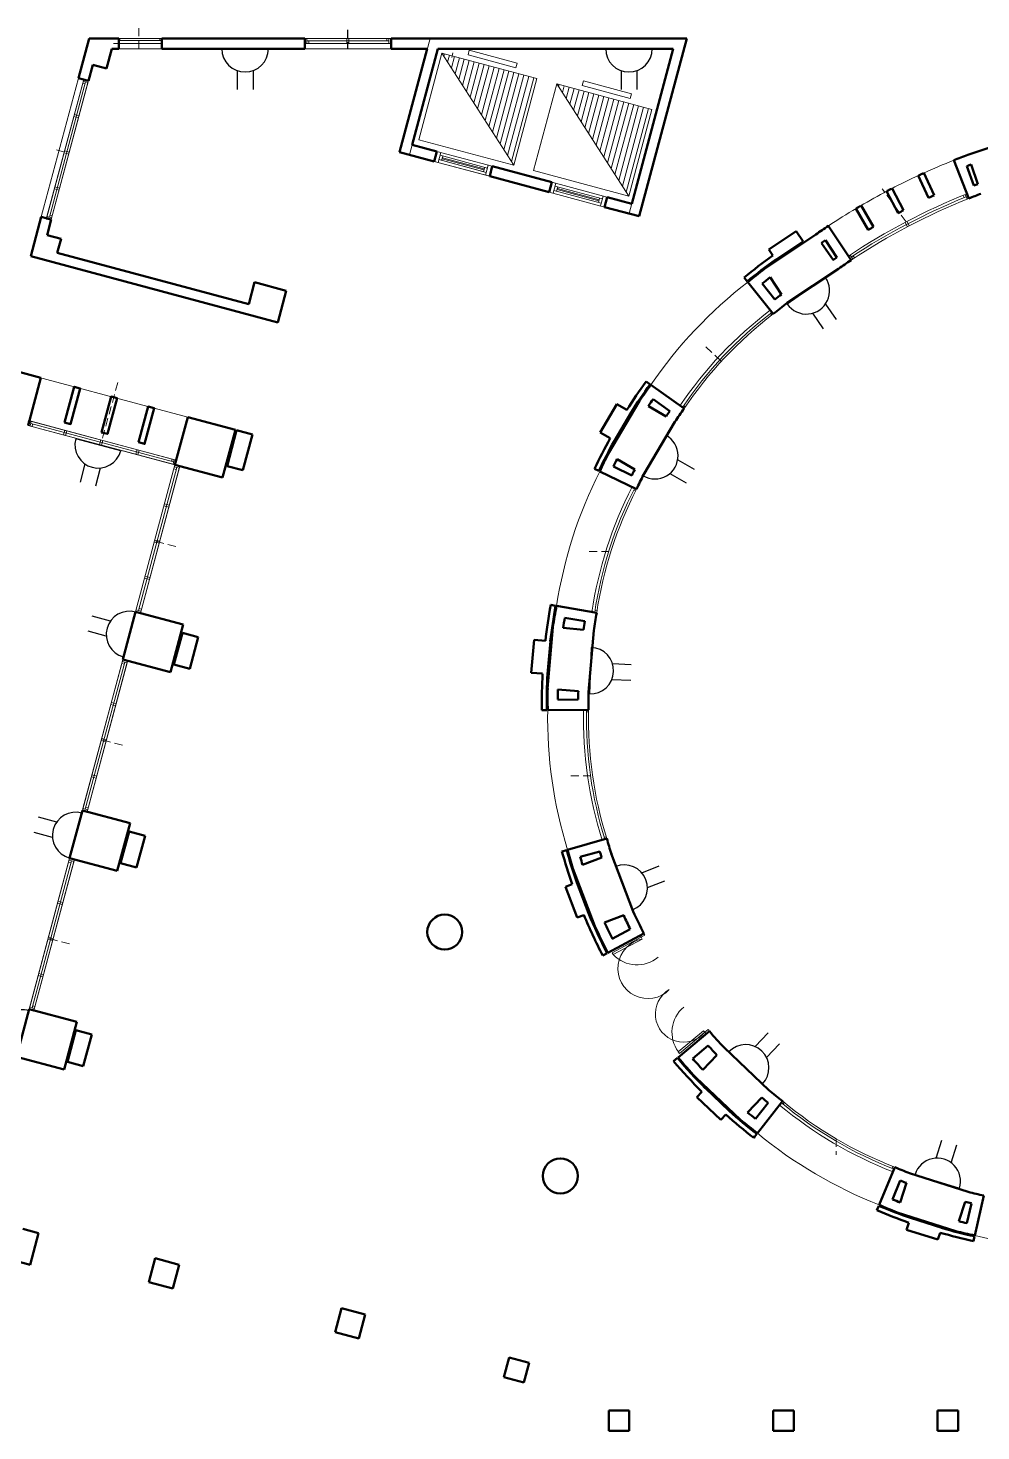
# Model space of a CAD drawing. Extents: x -1 to 151, y 0 to 83.
# Drawn here: x 33.75 to 56.93, y 46.14 to 80.25 of the extents above; entities that cross this region are included whole.
import ezdxf

# ---------------------------------------------------------------- set-up
doc = ezdxf.new("R2010")
doc.units = 0
doc.header["$LTSCALE"] = 0.8
doc.header["$MEASUREMENT"] = 0
doc.linetypes.add('HIDDEN', pattern=[0.375, 0.25, -0.125])
for name, color, linetype, lineweight in [('2-COL', 6, 'CONTINUOUS', 20), ('2-COL-45', 5, 'CONTINUOUS', 20), ('DOOR', 1, 'CONTINUOUS', 20), ('E-POWR-FTNG', 6, 'CONTINUOUS', 30), ('Elev', 31, 'CONTINUOUS', 20), ('HACTH', 2, 'CONTINUOUS', 20), ('textwin', 1, 'CONTINUOUS', 20), ('Walls', 1, 'CONTINUOUS', 50), ('WIN', 1, 'CONTINUOUS', 15)]:
    doc.layers.add(name, color=color, linetype=linetype, lineweight=lineweight)
doc.layers.add('E-POWR-WALL', color=232, linetype='CONTINUOUS')

# ---------------------------------------------------------------- blocks, each defined once
blk = doc.blocks.new('A$C465000F1')
at = {"layer": 'Elev'}
for p, q in [((-1.352, 0.362), (0, 0)), ((-1.417, 0.121), (-0.065, -0.241)), ((-1.253, 0.336), (-1.318, 0.094)), ((-1.3, 0.162), (-0.146, -0.147)), ((-1.271, 0.268), (-0.117, -0.041)), ((-1.203, 0.25), (-1.232, 0.144)), ((-1.221, 0.184), (-0.203, -0.089)), ((-1.214, 0.21), (-0.196, -0.063)), ((-0.099, 0.027), (-0.164, -0.215)), ((-0.185, -0.023), (-0.214, -0.129))]:
    blk.add_line(p, q, dxfattribs=at)
blk = doc.blocks.new('DPD')
at = {"layer": 'E-POWR-FTNG', "ltscale": 850}
for p, q in [((-3.06, 8.46), (-3.06, 15.75)), ((3.06, 8.46), (3.06, 15.75)), ((-9, 0), (9, 0))]:
    blk.add_line(p, q, dxfattribs=at)
blk.add_arc((0, 0), 9, 0, 180, dxfattribs=at)

msp = doc.modelspace()

# ---------------------------------------------------------------- hatches: boundary and pattern name
at = {"layer": 'HACTH'}
h = msp.add_hatch(dxfattribs=at)
h.set_pattern_fill('ANSI31', color=256, angle=45, style=0)
h.set_pattern_definition([(255, (41.14648, 78.10212), (-0.1207407, 0.0323524), [])])
h.paths.add_polyline_path([(43.821, 79.643), (45.256, 79.258), (44.906, 77.952)])
h.paths.add_polyline_path([(45.256, 79.258), (46.135, 79.023), (45.57, 76.917), (44.906, 77.952)])
h = msp.add_hatch(dxfattribs=at)
h.set_pattern_fill('ANSI31', color=256, angle=45, style=0)
h.set_pattern_definition([(255, (47.68097, 76.35121), (0.120741, -0.0323524), [])])
h.paths.add_polyline_path([(46.618, 78.893), (48.367, 76.167), (48.931, 78.273)])

# ---------------------------------------------------------------- linework, layer by layer
at = {"layer": '2-COL'}
for p, q in [((42.793, 77.235), (43.534, 80)), ((43.534, 80), (49.777, 80)), ((43.035, 77.171), (43.726, 79.75)), ((43.726, 79.75), (49.451, 79.75)), ((49.451, 79.75), (48.376, 75.739)), ((43.035, 77.171), (42.793, 77.235)), ((48.618, 75.675), (48.376, 75.739))]:
    msp.add_line(p, q, dxfattribs=at)
at = {"layer": '2-COL-45'}
for points in [[(34.645, 70.661), (34.789, 70.622), (35.022, 71.491), (34.878, 71.53)], [(35.542, 70.42), (35.687, 70.382), (35.92, 71.251), (35.775, 71.29)], [(36.443, 70.179), (36.588, 70.14), (36.821, 71.01), (36.676, 71.048)]]:
    msp.add_lwpolyline(points, close=True, dxfattribs=at)
at = {"layer": 'DOOR'}
for p, q in [((43.696, 77.252), (45.048, 76.89)), ((43.795, 77.226), (43.73, 76.984)), ((43.777, 77.158), (44.931, 76.849)), ((43.845, 77.14), (43.816, 77.034)), ((43.834, 77.1), (44.852, 76.827)), ((43.631, 77.011), (44.984, 76.649)), ((43.748, 77.052), (44.903, 76.743)), ((43.827, 77.074), (44.845, 76.801)), ((44.863, 76.867), (44.835, 76.761)), ((44.949, 76.917), (44.884, 76.675)), ((46.492, 76.503), (47.845, 76.141)), ((46.591, 76.477), (46.527, 76.235)), ((46.428, 76.262), (47.78, 75.899)), ((46.545, 76.303), (47.699, 75.994)), ((46.573, 76.409), (47.727, 76.099)), ((46.641, 76.39), (46.613, 76.285)), ((46.623, 76.325), (47.642, 76.052)), ((46.63, 76.351), (47.649, 76.078)), ((47.659, 76.118), (47.631, 76.012)), ((47.746, 76.167), (47.681, 75.926)), ((48.646, 58.189), (48.67, 58.145)), ((48.67, 58.145), (48.758, 58.192)), ((48.758, 58.192), (48.735, 58.236)), ((50.219, 55.834), (50.296, 55.898)), ((50.251, 55.796), (50.219, 55.834)), ((50.296, 55.898), (50.328, 55.86))]:
    msp.add_line(p, q, dxfattribs=at)
for points in [[(47.965, 57.766), (47.989, 57.722), (48.694, 58.101), (48.67, 58.145)], [(49.605, 55.321), (49.573, 55.359), (50.187, 55.872), (50.219, 55.834)]]:
    msp.add_lwpolyline(points, close=True, dxfattribs=at)
for centre, radius, start, end in [((48.834, 57.384), 0.731, 101.0702, 315.3429), ((48.57, 58.273), 0.8, 223.4603, 309.9891), ((49.699, 56.279), 0.685, 120.2986, 319.4556), ((50.218, 55.833), 0.8, 129.7651, 216.2939)]:
    msp.add_arc(centre, radius, start, end, dxfattribs=at)
at = {"layer": 'Elev'}
for p, q in [((43.257, 77.537), (43.821, 79.643)), ((43.821, 79.643), (46.135, 79.023)), ((43.821, 79.643), (45.57, 76.917)), ((44.091, 79.652), (44.06, 79.536)), ((44.488, 79.712), (44.457, 79.597)), ((44.457, 79.597), (45.623, 79.284)), ((44.488, 79.712), (45.654, 79.4)), ((45.654, 79.4), (45.623, 79.284)), ((46.135, 79.023), (45.57, 76.917)), ((46.618, 78.893), (46.053, 76.787)), ((46.618, 78.893), (48.367, 76.167)), ((46.618, 78.893), (48.931, 78.273)), ((47.266, 78.968), (47.235, 78.852)), ((47.235, 78.852), (48.401, 78.54)), ((47.266, 78.968), (48.432, 78.656)), ((48.432, 78.656), (48.401, 78.54)), ((48.931, 78.273), (48.367, 76.167)), ((45.57, 76.917), (43.257, 77.537)), ((48.367, 76.167), (46.053, 76.787))]:
    msp.add_line(p, q, dxfattribs=at)
at = {"layer": 'textwin'}
for p, q in [((56.504, 76.184), (56.526, 76.128)), ((56.55, 76.202), (56.595, 76.091)), ((55.091, 75.527), (55.147, 75.421)), ((55.136, 75.551), (55.191, 75.444)), ((53.75, 74.735), (53.817, 74.635)), ((53.825, 74.713), (53.858, 74.663))]:
    msp.add_line(p, q, dxfattribs=at)
for centre, radius, start, end in [((62.427, 61.576), 16.642, 111.7088, 114.4699), ((62.427, 61.576), 16.642, 114.8831, 117.4376), ((62.452, 61.532), 15.813, 111.7323, 123.5671), ((62.452, 61.532), 15.693, 111.7323, 123.5671), ((62.452, 61.532), 15.753, 111.9142, 123.3853), ((62.427, 61.576), 16.642, 117.8507, 120.4053), ((62.427, 61.576), 16.642, 120.8184, 123.5796)]:
    msp.add_arc(centre, radius, start, end, dxfattribs=at)
at = {"layer": 'Walls'}
for p, q in [((34.983, 79.034), (35.241, 80)), ((35.963, 80), (35.241, 80)), ((35.963, 80), (35.963, 79.75)), ((37.013, 80), (40.484, 80)), ((37.013, 79.75), (37.013, 80)), ((40.484, 80), (38.865, 80)), ((40.484, 80), (40.484, 79.75)), ((40.484, 79.88), (40.484, 80)), ((40.484, 79.88), (40.484, 80)), ((42.584, 80), (42.584, 79.75)), ((42.584, 79.88), (42.584, 80)), ((42.584, 79.88), (42.584, 80)), ((49.777, 80), (42.584, 80)), ((48.618, 75.675), (49.777, 80)), ((35.666, 79.265), (35.796, 79.75)), ((35.963, 79.75), (35.796, 79.75)), ((37.013, 79.75), (40.484, 79.75)), ((40.484, 79.75), (38.798, 79.75)), ((43.467, 79.75), (42.584, 79.75)), ((43.467, 79.75), (42.793, 77.235)), ((43.099, 77.412), (43.726, 79.75)), ((43.726, 79.75), (49.451, 79.75)), ((49.451, 79.75), (48.441, 75.981)), ((35.224, 78.969), (35.328, 79.356)), ((35.328, 79.356), (35.666, 79.265)), ((35.224, 78.969), (34.983, 79.034)), ((58.039, 77.647), (56.617, 77.171)), ((42.793, 77.235), (43.631, 77.011)), ((43.099, 77.412), (43.696, 77.252)), ((43.696, 77.252), (43.631, 77.011)), ((45.048, 76.89), (44.984, 76.649)), ((45.048, 76.89), (46.492, 76.503)), ((56.271, 77.038), (56.641, 76.109)), ((56.593, 76.896), (56.758, 76.424)), ((56.696, 76.935), (56.855, 76.46)), ((44.984, 76.649), (46.428, 76.262)), ((44.984, 76.649), (46.428, 76.262)), ((44.984, 76.649), (46.428, 76.262)), ((46.012, 76.632), (46.492, 76.503)), ((46.492, 76.503), (46.428, 76.262)), ((55.411, 76.667), (55.661, 76.122)), ((55.547, 76.73), (55.798, 76.185)), ((47.845, 76.141), (47.78, 75.899)), ((47.845, 76.141), (48.441, 75.981)), ((54.639, 76.284), (54.917, 75.752)), ((54.772, 76.353), (55.05, 75.822)), ((47.78, 75.899), (48.618, 75.675)), ((53.888, 75.861), (54.194, 75.343)), ((54.017, 75.937), (54.323, 75.42)), ((33.822, 74.702), (34.078, 75.658)), ((34.319, 75.593), (34.078, 75.658)), ((34.319, 75.593), (34.204, 75.624)), ((34.319, 75.593), (34.204, 75.624)), ((34.219, 75.216), (34.319, 75.593)), ((53.224, 75.438), (53.775, 74.608)), ((34.219, 75.216), (34.557, 75.126)), ((34.557, 75.126), (34.466, 74.788)), ((51.668, 74.4), (52.916, 75.233)), ((52.442, 75.313), (51.776, 74.869)), ((51.943, 74.62), (52.608, 75.064)), ((52.608, 75.064), (52.442, 75.313)), ((53.431, 74.677), (53.154, 75.093)), ((39.122, 73.54), (34.466, 74.788)), ((51.776, 74.869), (51.875, 74.721)), ((53.055, 75.025), (53.341, 74.615)), ((39.83, 73.092), (33.822, 74.702)), ((53.471, 74.401), (52.223, 73.569)), ((39.122, 73.54), (39.264, 74.071)), ((39.264, 74.071), (40.037, 73.864)), ((51.172, 74.185), (51.203, 74.146)), ((51.247, 74.091), (51.172, 74.185)), ((51.261, 74.074), (51.883, 73.3)), ((51.612, 74.037), (51.921, 73.651)), ((51.808, 74.192), (52.084, 73.777)), ((40.037, 73.864), (39.83, 73.092)), ((32.906, 72.058), (34.066, 71.748)), ((34.066, 71.748), (33.755, 70.589)), ((48.788, 71.656), (48.885, 71.587)), ((48.903, 71.574), (49.712, 70.999)), ((48.081, 71.107), (47.674, 70.418)), ((48.629, 71.19), (47.866, 69.898)), ((48.321, 70.965), (48.081, 71.107)), ((49.274, 70.808), (48.845, 71.062)), ((48.96, 71.227), (49.364, 70.939)), ((33.755, 70.589), (33.786, 70.705)), ((33.755, 70.589), (33.786, 70.705)), ((37.329, 69.631), (37.639, 70.79)), ((37.639, 70.79), (38.799, 70.48)), ((48.018, 70.215), (48.425, 70.904)), ((48.727, 69.39), (49.49, 70.681)), ((38.799, 70.48), (38.488, 69.32)), ((38.595, 69.602), (38.828, 70.472)), ((38.828, 70.472), (39.214, 70.368)), ((39.214, 70.368), (38.981, 69.499)), ((47.674, 70.418), (47.914, 70.277)), ((37.329, 69.631), (37.36, 69.747)), ((37.329, 69.631), (37.36, 69.747)), ((37.445, 69.6), (37.329, 69.631)), ((37.445, 69.6), (37.329, 69.631)), ((38.488, 69.32), (37.329, 69.631)), ((38.981, 69.499), (38.595, 69.602)), ((47.993, 69.59), (48.44, 69.375)), ((48.082, 69.771), (48.512, 69.517)), ((47.534, 69.534), (47.642, 69.482)), ((47.662, 69.473), (48.556, 69.042)), ((46.47, 66.226), (46.52, 66.217)), ((46.588, 66.205), (46.47, 66.226)), ((46.61, 66.201), (47.588, 66.03)), ((36.371, 66.057), (36.061, 64.898)), ((36.371, 66.057), (36.487, 66.026)), ((36.487, 66.026), (36.371, 66.057)), ((36.487, 66.026), (36.371, 66.057)), ((37.53, 65.747), (36.371, 66.057)), ((46.812, 65.912), (47.299, 65.827)), ((37.22, 64.587), (37.53, 65.747)), ((37.301, 64.773), (37.508, 65.546)), ((37.508, 65.546), (37.894, 65.442)), ((46.394, 64.192), (46.521, 65.687)), ((47.268, 65.623), (46.771, 65.666)), ((47.517, 65.602), (47.39, 64.107)), ((37.894, 65.442), (37.687, 64.669)), ((46.063, 65.374), (45.995, 64.577)), ((46.34, 65.351), (46.063, 65.374)), ((46.392, 64.544), (46.461, 65.341)), ((36.177, 64.867), (36.061, 64.898)), ((36.177, 64.867), (36.061, 64.898)), ((36.061, 64.898), (37.22, 64.587)), ((37.687, 64.669), (37.301, 64.773)), ((45.995, 64.577), (46.272, 64.554)), ((47.141, 64.129), (46.644, 64.171)), ((46.643, 63.921), (47.137, 63.923)), ((46.253, 63.67), (46.303, 63.67)), ((46.373, 63.67), (46.253, 63.67)), ((46.395, 63.67), (47.387, 63.674)), ((35.077, 61.227), (34.767, 60.068)), ((35.077, 61.227), (35.193, 61.196)), ((35.193, 61.196), (35.077, 61.227)), ((35.193, 61.196), (35.077, 61.227)), ((36.236, 60.917), (35.077, 61.227)), ((35.926, 59.758), (36.236, 60.917)), ((36.214, 60.716), (36.006, 59.943)), ((36.6, 60.612), (36.214, 60.716)), ((36.393, 59.84), (36.6, 60.612)), ((46.879, 60.268), (47.834, 60.542)), ((34.883, 60.037), (34.767, 60.068)), ((34.883, 60.037), (34.767, 60.068)), ((34.767, 60.068), (35.926, 59.758)), ((46.743, 60.229), (46.859, 60.262)), ((47.187, 60.096), (47.663, 60.233)), ((47.71, 60.081), (47.243, 59.903)), ((48.478, 58.768), (47.94, 60.182)), ((36.006, 59.943), (36.393, 59.84)), ((47.009, 59.814), (47.543, 58.412)), ((46.992, 59.433), (46.825, 59.37)), ((46.825, 59.37), (47.11, 58.622)), ((47.388, 58.731), (47.104, 59.476)), ((47.11, 58.622), (47.277, 58.685)), ((47.777, 58.502), (48.244, 58.679)), ((47.967, 58.108), (48.402, 58.341)), ((47.861, 57.767), (48.735, 58.236)), ((47.84, 57.756), (47.735, 57.699)), ((33.783, 56.398), (33.473, 55.239)), ((33.783, 56.398), (33.899, 56.367)), ((33.899, 56.367), (33.783, 56.398)), ((33.899, 56.367), (33.783, 56.398)), ((34.942, 56.087), (33.783, 56.398)), ((34.632, 54.928), (34.942, 56.087)), ((34.712, 55.114), (34.919, 55.886)), ((34.919, 55.886), (35.306, 55.783)), ((35.306, 55.783), (35.099, 55.01)), ((49.567, 55.224), (50.328, 55.86)), ((49.922, 55.194), (50.301, 55.511)), ((50.512, 55.279), (50.169, 54.917)), ((51.774, 54.43), (50.685, 55.461)), ((33.473, 55.239), (34.632, 54.928)), ((35.099, 55.01), (34.712, 55.114)), ((49.549, 55.209), (49.457, 55.132)), ((49.997, 54.735), (51.087, 53.704)), ((50.147, 54.384), (50.025, 54.255)), ((50.025, 54.255), (50.605, 53.705)), ((50.81, 53.921), (50.23, 54.471)), ((51.602, 54.248), (51.259, 53.886)), ((51.454, 53.729), (51.761, 54.117)), ((51.495, 53.379), (52.111, 54.157)), ((50.605, 53.705), (50.728, 53.834)), ((51.482, 53.362), (51.407, 53.268)), ((51.407, 53.267), (51.438, 53.307)), ((54.457, 51.637), (54.838, 52.553)), ((54.783, 51.769), (54.973, 52.227)), ((55.197, 52.408), (56.626, 51.951)), ((55.121, 52.169), (54.969, 51.694)), ((56.782, 50.894), (57.003, 51.862)), ((54.403, 51.506), (54.449, 51.617)), ((56.55, 51.713), (56.398, 51.237)), ((56.594, 51.191), (56.704, 51.674)), ((56.322, 50.999), (54.893, 51.455)), ((55.18, 51.204), (55.126, 51.034)), ((55.979, 51.075), (55.217, 51.32)), ((33.625, 51.057), (34.012, 50.953)), ((34.012, 50.953), (33.805, 50.18)), ((55.126, 51.034), (55.888, 50.791)), ((55.888, 50.791), (55.942, 50.961)), ((56.751, 50.756), (56.777, 50.873)), ((33.805, 50.18), (33.418, 50.284)), ((36.849, 50.338), (36.694, 49.758)), ((37.429, 50.183), (36.849, 50.338)), ((37.273, 49.603), (37.429, 50.183)), ((36.694, 49.758), (37.273, 49.603)), ((41.379, 49.124), (41.224, 48.544)), ((41.959, 48.969), (41.379, 49.124)), ((41.804, 48.389), (41.959, 48.969)), ((41.224, 48.544), (41.804, 48.389)), ((45.459, 47.927), (45.329, 47.444)), ((45.942, 47.798), (45.459, 47.927)), ((45.812, 47.315), (45.942, 47.798)), ((45.329, 47.444), (45.812, 47.315)), ((47.88, 46.64), (48.38, 46.64)), ((47.88, 46.14), (47.88, 46.64)), ((48.38, 46.64), (48.38, 46.14)), ((51.88, 46.64), (52.38, 46.64)), ((51.88, 46.14), (51.88, 46.64)), ((52.38, 46.64), (52.38, 46.14)), ((55.88, 46.64), (56.38, 46.64)), ((55.88, 46.14), (55.88, 46.64)), ((56.38, 46.64), (56.38, 46.14)), ((48.38, 46.14), (47.88, 46.14)), ((52.38, 46.14), (51.88, 46.14)), ((56.38, 46.14), (55.88, 46.14))]:
    msp.add_line(p, q, dxfattribs=at)
for points in [[(34.645, 70.661), (34.789, 70.622), (35.022, 71.491), (34.878, 71.53)], [(35.542, 70.42), (35.687, 70.382), (35.92, 71.251), (35.775, 71.29)], [(36.443, 70.179), (36.588, 70.14), (36.821, 71.01), (36.676, 71.048)]]:
    msp.add_lwpolyline(points, close=True, dxfattribs=at)
for centre in [(43.892, 58.27), (46.703, 52.341)]:
    msp.add_circle(centre, 0.425, dxfattribs=at)
for centre, radius, start, end in [((62.427, 61.576), 16.642, 110.4337, 111.7088), ((62.427, 61.576), 16.642, 110.4337, 111.7088), ((62.452, 61.532), 16.443, 110.4905, 110.8726), ((62.427, 61.576), 16.642, 114.4699, 114.8831), ((64.302, 56.294), 21.497, 110.2701, 110.5459), ((62.427, 61.576), 16.642, 117.4376, 117.8507), ((62.389, 61.668), 15.943, 114.4215, 114.9606), ((62.452, 61.532), 15.693, 110.5847, 111.7323), ((62.427, 61.576), 16.642, 120.4053, 120.8184), ((62.389, 61.668), 15.943, 117.408, 117.9471), ((62.427, 61.576), 16.642, 123.5796, 124.8535), ((62.427, 61.576), 16.642, 123.5796, 124.8535), ((62.389, 61.668), 15.943, 120.3928, 120.9335), ((62.452, 61.532), 16.443, 124.4361, 124.8543), ((59.63, 63.82), 13.378, 125.4292, 129.2178), ((59.63, 63.82), 13.258, 125.443, 129.2217), ((60.389, 63.101), 14.273, 127.6618, 129.7576), ((62.452, 61.532), 15.943, 124.4587, 124.89), ((62.452, 61.532), 15.693, 123.5671, 124.9088), ((60.389, 63.101), 14.023, 127.7323, 128.7534), ((59.63, 63.82), 12.493, 127.1557, 128.0996), ((59.63, 63.82), 12.243, 127.2261, 129.2555), ((59.63, 63.82), 13.378, 144.1445, 147.7168), ((59.63, 63.82), 13.258, 144.1407, 147.7013), ((60.389, 63.101), 14.273, 143.5852, 145.4805), ((60.389, 63.101), 14.023, 144.5891, 145.41), ((59.63, 63.82), 12.243, 144.1027, 145.9162), ((59.63, 63.82), 12.493, 145.2587, 145.9865), ((59.63, 63.82), 13.378, 151.1397, 154.712), ((59.63, 63.82), 13.258, 151.1552, 154.7159), ((60.626, 63.502), 14.273, 153.3761, 155.2714), ((60.626, 63.502), 14.023, 153.4466, 154.2675), ((59.63, 63.82), 12.493, 152.87, 153.5979), ((59.63, 63.82), 12.243, 152.9404, 154.7539), ((59.63, 63.82), 13.378, 169.6388, 173.4274), ((59.63, 63.82), 13.258, 169.6349, 173.4136), ((60.626, 63.502), 14.273, 169.099, 171.1948), ((60.626, 63.502), 14.023, 170.1032, 171.1243), ((59.63, 63.82), 12.243, 169.6011, 171.6305), ((59.63, 63.82), 12.493, 170.757, 171.7008), ((59.63, 63.82), 13.378, 176.8578, 180.6464), ((59.63, 63.82), 13.258, 176.8715, 180.6502), ((60.666, 63.966), 14.273, 179.0904, 181.1862), ((60.666, 63.966), 14.023, 179.1609, 180.182), ((59.63, 63.82), 12.493, 178.5843, 179.5282), ((59.63, 63.82), 12.243, 178.6547, 180.6841), ((59.63, 63.82), 12.243, 195.5313, 197.3447), ((59.63, 63.82), 13.378, 195.5731, 199.1454), ((59.63, 63.82), 13.258, 195.5692, 199.1299), ((60.666, 63.966), 14.273, 195.0138, 196.909), ((60.666, 63.966), 14.023, 196.0177, 196.8385), ((59.63, 63.82), 12.493, 196.6873, 197.4151), ((59.63, 63.82), 13.378, 202.5683, 207.2262), ((59.63, 63.82), 13.258, 202.5683, 207.2171), ((59.63, 63.82), 12.493, 204.2986, 206.0102), ((59.63, 63.82), 12.243, 204.369, 207.1353), ((60.5, 64.4), 14.273, 204.8047, 207.6922), ((60.5, 64.4), 14.023, 204.8752, 206.661), ((59.63, 63.82), 12.243, 220.5565, 223.059), ((59.63, 63.82), 12.493, 221.6898, 223.1294), ((59.63, 63.82), 13.378, 220.4971, 224.856), ((59.63, 63.82), 13.258, 220.5027, 224.8422), ((60.5, 64.4), 14.273, 220.0092, 222.6233), ((60.5, 64.4), 14.023, 221.0331, 222.5528), ((59.63, 63.82), 12.493, 230.0129, 230.9567), ((59.63, 63.82), 12.243, 230.0833, 232.1126), ((59.63, 63.82), 13.258, 228.3001, 232.0788), ((59.63, 63.82), 13.378, 228.2863, 232.0749), ((60.162, 64.72), 14.273, 230.519, 232.6147), ((60.162, 64.72), 14.023, 230.5895, 231.6105), ((59.63, 63.82), 12.243, 246.9598, 248.7733), ((59.63, 63.82), 12.493, 248.1158, 248.8437), ((59.63, 63.82), 12.243, 255.7975, 257.611), ((59.63, 63.82), 13.258, 246.9978, 250.5585), ((60.162, 64.72), 14.273, 246.4424, 248.3376), ((60.162, 64.72), 14.023, 247.4462, 248.2671), ((59.63, 63.82), 12.493, 255.7272, 256.455), ((59.63, 63.82), 13.378, 247.0017, 250.574), ((59.719, 64.862), 14.023, 256.3037, 257.1246), ((59.63, 63.82), 13.378, 253.9969, 257.5692), ((59.63, 63.82), 13.258, 254.0124, 257.573), ((59.719, 64.862), 14.273, 256.2332, 258.1285)]:
    msp.add_arc(centre, radius, start, end, dxfattribs=at)
at = {"layer": 'WIN', "linetype": 'HIDDEN'}
for p, q in [((36.451, 80.252), (36.451, 79.75)), ((41.529, 80.21), (41.529, 79.75)), ((41.534, 80.21), (41.534, 79.75)), ((34.45, 77.289), (34.752, 77.208)), ((55.114, 75.539), (54.532, 76.344)), ((50.24, 72.502), (50.622, 72.15)), ((35.94, 71.631), (35.549, 70.232)), ((37.348, 67.643), (36.833, 67.781)), ((47.402, 67.528), (47.882, 67.528)), ((36.054, 62.814), (35.539, 62.952)), ((46.955, 62.073), (47.436, 62.073)), ((34.76, 57.982), (34.245, 58.12)), ((53.41, 53.245), (53.41, 52.854))]:
    msp.add_line(p, q, dxfattribs=at)
at = {"layer": 'WIN'}
for p, q in [((35.83, 79.88), (36.963, 79.88)), ((35.863, 80), (36.963, 80)), ((35.863, 80), (37.013, 80)), ((35.963, 79.95), (37.013, 79.95)), ((35.963, 79.88), (37.013, 79.88)), ((35.99, 80), (35.99, 79.95)), ((36.963, 79.95), (36.963, 80)), ((40.484, 80), (42.584, 80)), ((40.484, 80), (42.584, 80)), ((40.484, 80), (42.584, 80)), ((40.484, 80), (40.534, 80)), ((40.484, 79.88), (40.484, 80)), ((42.584, 79.88), (40.484, 79.88)), ((42.584, 79.88), (40.484, 79.88)), ((40.484, 79.88), (42.534, 79.88)), ((40.534, 80), (42.484, 80)), ((40.534, 80), (40.534, 79.88)), ((40.534, 79.94), (42.534, 79.94)), ((40.584, 79.94), (40.584, 79.88)), ((41.509, 80), (41.509, 79.94)), ((41.509, 80), (41.509, 79.94)), ((41.509, 79.94), (41.509, 79.88)), ((41.559, 80), (41.559, 79.94)), ((41.559, 80), (41.559, 79.94)), ((41.559, 79.94), (41.559, 79.88)), ((42.484, 80), (42.484, 79.94)), ((42.484, 80), (42.584, 80)), ((42.534, 80), (42.534, 79.88)), ((42.534, 79.88), (42.584, 79.88)), ((42.584, 79.88), (42.584, 80)), ((35.796, 79.75), (36.963, 79.75)), ((35.796, 79.75), (36.963, 79.75)), ((35.816, 79.75), (36.963, 79.75)), ((35.866, 79.75), (37.013, 79.75)), ((42.584, 79.75), (40.484, 79.75)), ((34.078, 75.658), (34.983, 79.034)), ((34.204, 75.624), (35.108, 79)), ((34.204, 75.624), (35.108, 79)), ((34.216, 75.672), (35.084, 78.908)), ((34.274, 75.657), (35.154, 78.941)), ((35.225, 78.974), (34.319, 75.593)), ((35.225, 78.974), (34.319, 75.593)), ((34.319, 75.593), (35.212, 78.926)), ((35.084, 78.908), (35.108, 79)), ((35.084, 78.908), (35.141, 78.893)), ((35.096, 78.957), (35.212, 78.926)), ((35.212, 78.926), (35.225, 78.974)), ((34.88, 78.148), (34.938, 78.132)), ((34.938, 78.132), (34.996, 78.117)), ((34.867, 78.099), (34.925, 78.084)), ((34.925, 78.084), (34.983, 78.068)), ((34.631, 77.22), (34.689, 77.204)), ((34.644, 77.268), (34.702, 77.253)), ((34.689, 77.204), (34.747, 77.189)), ((34.702, 77.253), (34.76, 77.237)), ((34.396, 76.342), (34.454, 76.326)), ((34.409, 76.39), (34.467, 76.374)), ((34.454, 76.326), (34.512, 76.311)), ((34.467, 76.374), (34.525, 76.359)), ((37.639, 70.79), (19.577, 75.63)), ((34.204, 75.624), (34.216, 75.672)), ((34.319, 75.593), (34.204, 75.624)), ((34.216, 75.672), (34.332, 75.641)), ((34.287, 75.705), (34.345, 75.69)), ((51.812, 73.308), (51.844, 73.269)), ((48.787, 71.656), (48.828, 71.627)), ((49.7, 71.069), (49.741, 71.039)), ((33.755, 70.589), (33.786, 70.705)), ((33.786, 70.705), (37.36, 69.747)), ((33.786, 70.705), (37.36, 69.747)), ((33.786, 70.705), (33.834, 70.692)), ((33.834, 70.692), (33.803, 70.576)), ((33.819, 70.634), (37.296, 69.702)), ((33.834, 70.692), (37.263, 69.773)), ((33.867, 70.621), (33.852, 70.563)), ((37.329, 69.631), (33.755, 70.589)), ((37.329, 69.631), (33.755, 70.589)), ((33.755, 70.589), (37.281, 69.644)), ((34.633, 70.416), (34.617, 70.358)), ((34.649, 70.473), (34.633, 70.416)), ((34.681, 70.403), (34.666, 70.345)), ((34.697, 70.461), (34.681, 70.403)), ((35.511, 70.18), (35.496, 70.122)), ((35.527, 70.238), (35.511, 70.18)), ((35.559, 70.167), (35.544, 70.109)), ((35.575, 70.225), (35.559, 70.167)), ((36.391, 69.945), (36.375, 69.887)), ((36.406, 70.002), (36.391, 69.945)), ((36.439, 69.932), (36.423, 69.874)), ((36.454, 69.99), (36.439, 69.932)), ((37.329, 69.631), (36.371, 66.057)), ((37.445, 69.6), (36.487, 66.026)), ((37.445, 69.6), (36.487, 66.026)), ((37.263, 69.773), (37.248, 69.715)), ((37.263, 69.773), (37.36, 69.747)), ((37.312, 69.76), (37.281, 69.644)), ((37.281, 69.644), (37.329, 69.631)), ((37.281, 69.644), (37.329, 69.631)), ((37.329, 69.631), (37.36, 69.747)), ((37.445, 69.6), (37.329, 69.631)), ((37.432, 69.552), (37.445, 69.6)), ((36.442, 66.09), (37.374, 69.567)), ((36.487, 66.026), (37.432, 69.552)), ((37.303, 69.534), (37.361, 69.519)), ((37.316, 69.583), (37.432, 69.552)), ((47.534, 69.534), (47.579, 69.512)), ((48.489, 69.019), (48.534, 68.997)), ((37.062, 68.634), (37.12, 68.619)), ((37.075, 68.683), (37.133, 68.667)), ((37.12, 68.619), (37.178, 68.603)), ((37.133, 68.667), (37.191, 68.652)), ((36.826, 67.755), (36.884, 67.739)), ((36.839, 67.803), (36.897, 67.788)), ((36.884, 67.739), (36.942, 67.724)), ((36.897, 67.788), (36.955, 67.772)), ((36.591, 66.877), (36.649, 66.861)), ((36.604, 66.925), (36.662, 66.909)), ((36.649, 66.861), (36.707, 66.846)), ((36.662, 66.909), (36.72, 66.894)), ((36.371, 66.057), (36.384, 66.105)), ((36.487, 66.026), (36.371, 66.057)), ((36.384, 66.105), (36.5, 66.074)), ((36.455, 66.138), (36.513, 66.123)), ((47.547, 66.088), (47.596, 66.079)), ((35.077, 61.227), (36.061, 64.898)), ((35.077, 61.227), (36.061, 64.898)), ((35.148, 61.26), (36.106, 64.834)), ((36.177, 64.867), (35.193, 61.196)), ((36.177, 64.867), (35.193, 61.196)), ((35.193, 61.196), (36.164, 64.819)), ((36.035, 64.801), (36.061, 64.898)), ((36.048, 64.85), (36.164, 64.819)), ((36.177, 64.867), (36.061, 64.898)), ((36.164, 64.819), (36.177, 64.867)), ((35.09, 61.276), (36.035, 64.801)), ((36.035, 64.801), (36.093, 64.786)), ((35.768, 63.805), (35.826, 63.789)), ((35.781, 63.853), (35.839, 63.837)), ((35.839, 63.837), (35.897, 63.822)), ((35.826, 63.789), (35.884, 63.774)), ((47.337, 63.624), (47.388, 63.624)), ((35.532, 62.925), (35.59, 62.91)), ((35.545, 62.974), (35.603, 62.958)), ((35.59, 62.91), (35.648, 62.894)), ((35.603, 62.958), (35.661, 62.942)), ((35.31, 62.095), (35.368, 62.08)), ((35.297, 62.047), (35.355, 62.031)), ((35.355, 62.031), (35.413, 62.016)), ((35.368, 62.08), (35.426, 62.064)), ((35.077, 61.227), (35.09, 61.276)), ((35.193, 61.196), (35.077, 61.227)), ((35.09, 61.276), (35.206, 61.245)), ((35.161, 61.309), (35.219, 61.293)), ((47.771, 60.576), (47.82, 60.59)), ((33.783, 56.398), (34.767, 60.068)), ((33.783, 56.398), (34.767, 60.068)), ((34.883, 60.037), (33.899, 56.367)), ((34.883, 60.037), (33.899, 56.367)), ((34.741, 59.972), (34.767, 60.068)), ((34.883, 60.037), (34.767, 60.068)), ((34.87, 59.989), (34.883, 60.037)), ((46.743, 60.229), (46.791, 60.243)), ((33.796, 56.446), (34.741, 59.972)), ((33.854, 56.431), (34.812, 60.005)), ((33.899, 56.367), (34.87, 59.989)), ((34.741, 59.972), (34.799, 59.956)), ((34.754, 60.02), (34.87, 59.989)), ((34.487, 59.023), (34.545, 59.008)), ((34.474, 58.975), (34.532, 58.96)), ((34.532, 58.96), (34.59, 58.944)), ((34.545, 59.008), (34.603, 58.992)), ((34.238, 58.096), (34.296, 58.08)), ((34.251, 58.144), (34.309, 58.128)), ((34.296, 58.08), (34.354, 58.065)), ((34.309, 58.128), (34.367, 58.113)), ((34.003, 57.217), (34.061, 57.202)), ((34.016, 57.266), (34.074, 57.25)), ((34.061, 57.202), (34.119, 57.186)), ((34.074, 57.25), (34.132, 57.235)), ((33.783, 56.398), (33.796, 56.446)), ((33.899, 56.367), (33.783, 56.398)), ((33.796, 56.446), (33.912, 56.415)), ((33.867, 56.479), (33.925, 56.463)), ((52.119, 54.087), (52.15, 54.126)), ((54.773, 52.526), (54.792, 52.572)), ((54.403, 51.506), (54.422, 51.552)), ((56.751, 50.756), (56.762, 50.805))]:
    msp.add_line(p, q, dxfattribs=at)
for centre, radius, start, end in [((57.985, 65.369), 10.999, 127.6844, 145.6585), ((57.833, 65.515), 9.919, 127.389, 145.9692), ((57.833, 65.515), 9.849, 127.389, 145.9692), ((57.833, 65.515), 9.799, 127.389, 145.9692), ((57.479, 64.513), 10.999, 153.1981, 171.1722), ((57.278, 64.576), 9.919, 152.8874, 171.4676), ((57.278, 64.576), 9.849, 152.8874, 171.4676), ((57.278, 64.576), 9.799, 152.8874, 171.4676), ((57.393, 63.5), 10.999, 179.1129, 197.087), ((57.185, 63.472), 9.919, 178.8176, 197.3978), ((57.185, 63.472), 9.849, 178.8176, 197.3978), ((57.185, 63.472), 9.799, 178.8176, 197.3978), ((58.378, 61.691), 9.919, 230.2461, 248.8263), ((58.378, 61.691), 9.849, 230.2461, 248.8263), ((58.378, 61.691), 9.799, 230.2461, 248.8263), ((58.486, 61.871), 10.999, 230.5415, 248.5156), ((59.433, 61.569), 10.999, 256.0553, 274.0294)]:
    msp.add_arc(centre, radius, start, end, dxfattribs=at)

# ---------------------------------------------------------------- block references
at = {"layer": 'DOOR'}
msp.add_blockref('A$C465000F1', (45.048, 76.89), dxfattribs=at)
at = {"layer": 'E-POWR-WALL', "xscale": 0.06290294677728525, "yscale": 0.06290294677728525, "zscale": 0.06290294677728525}
for p, rotation in [((39.035, 79.75), 180), ((48.372, 79.75), 180), ((52.688, 73.864), 215.0398354060794), ((49.001, 69.854), 240.2588557166287), ((35.462, 70.118), 165.1543257079087), ((36.222, 65.506), 74.55784509350383), ((47.432, 64.626), 267.8119552272229), ((34.914, 60.617), 74.55784509350383), ((48.255, 59.34), 291.1600474333279), ((33.628, 55.817), 74.55784509350383), ((51.211, 54.968), 316.2826767882075), ((55.871, 52.208), 342.8372811631086)]:
    msp.add_blockref('DPD', p, dxfattribs=dict(at, rotation=rotation))

doc.saveas('drawing.dxf')
